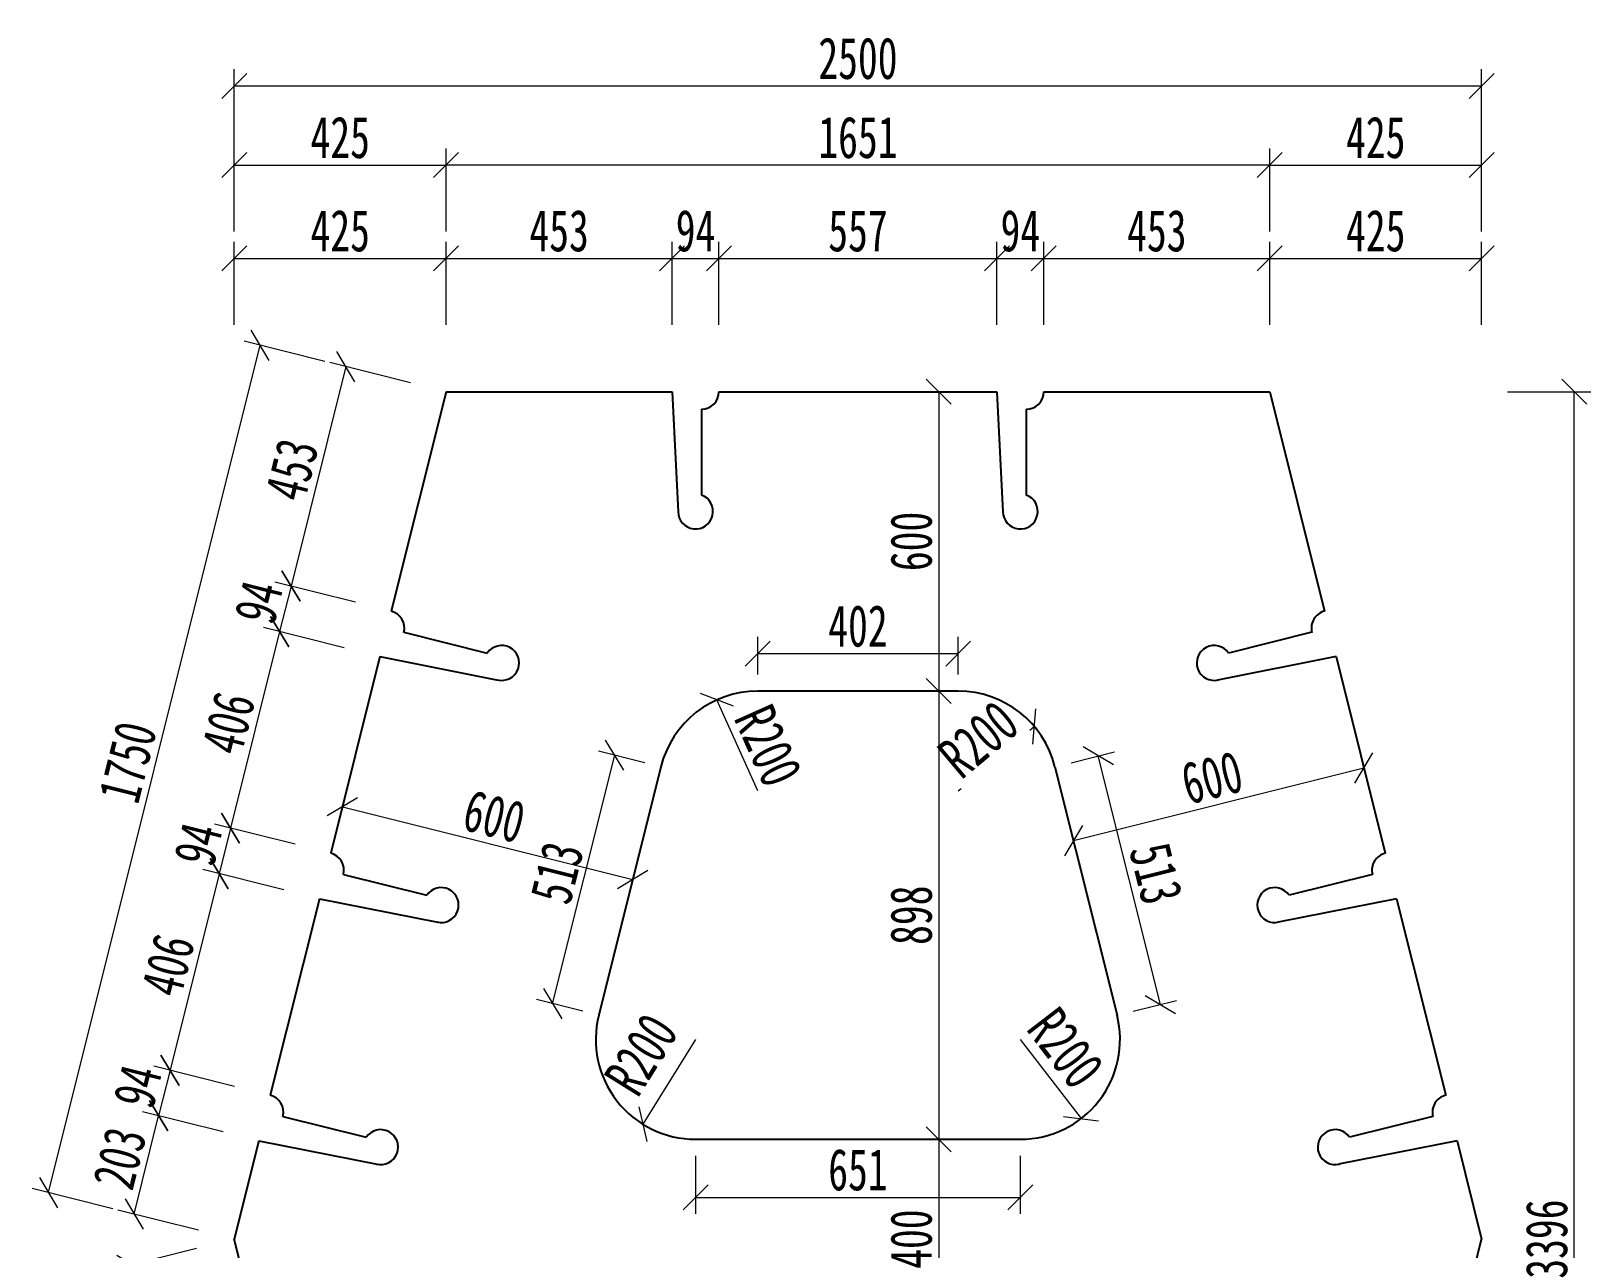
# Model space of a CAD drawing. Header units: millimetres. Extents: x -411717 to -116098, y 0 to 693159.
# Drawn here: x -174258 to -171132, y 356488 to 358928 of the extents above; entities that cross this region are included whole.
import ezdxf

# ---------------------------------------------------------------- set-up
doc = ezdxf.new("R2010")
doc.units = ezdxf.units.MM
doc.header["$LTSCALE"] = 2
doc.header["$PDMODE"] = 3
doc.header["$PDSIZE"] = -10
doc.layers.get('Defpoints').update_dxf_attribs({"color": 8, "lineweight": 9})
doc.layers.add('标注', color=4, linetype='Continuous', lineweight=13)
doc.layers.add('钢板粗线', color=1, linetype='Continuous', lineweight=25)
doc.styles.add('111', font='仿宋_GB2312.ttf', dxfattribs={"width": 0.7})
doc.dimstyles.new('200', dxfattribs={"dimscale": 0, "dimtxt": 2.5, "dimasz": 1.5, "dimexe": 1, "dimexo": 1, "dimgap": 0.4, "dimtad": 1, "dimdec": 0, "dimdsep": 46, "dimtxsty": '111', "dimblk": 'OBLIQUE', "dimcen": 0, "dimclrd": 256, "dimclre": 256, "dimclrt": 256, "dimadec": 1, "dimazin": 2, "dimtfac": 1, "dimtdec": 0, "dimtmove": 2, "dimatfit": 3, "dimfxl": 4, "dimfxlon": 1, "dimtolj": 1, "dimlwd": -1, "dimlwe": -1, "dimarcsym": 0})

# ---------------------------------------------------------------- blocks, each defined once
blk = doc.blocks.new('_Oblique')
at = {"color": 0, "linetype": 'ByBlock', "lineweight": -2}
blk.add_line((-0.5, -0.5), (0.5, 0.5), dxfattribs=at)
blk = doc.blocks.new('*D607')
at = {"layer": 'Defpoints', "color": 0, "transparency": 16777216}
for p in [(-171775.4, 358205.4), (-171165.3, 358205.4), (-171775.4, 354809.4)]:
    blk.add_point(p, dxfattribs=at)
at = {"layer": '标注', "transparency": 16777216}
for p, q in [((-171298.7, 358205.4), (-171132, 358205.4)), ((-171165.3, 354809.4), (-171165.3, 358205.4)), ((-171298.7, 354809.4), (-171132, 354809.4))]:
    blk.add_line(p, q, dxfattribs=at)
at = {"layer": '标注', "transparency": 16777216, "xscale": 50.00000000000006, "yscale": 50.00000000000006, "zscale": 50.00000000000006}
for p, rotation in [((-171165.3, 358205.4), 90), ((-171165.3, 354809.4), 270)]:
    blk.add_blockref('_Oblique', p, dxfattribs=dict(at, rotation=rotation))
at = {"layer": '标注', "transparency": 16777216, "insert": (-171220.3, 356507.4), "char_height": 83.33, "attachment_point": 5, "rotation": 90, "style": '111'}
blk.add_mtext('\\A1;3396', dxfattribs=at)
blk = doc.blocks.new('*D609')
at = {"layer": 'Defpoints', "color": 0, "transparency": 16777216}
for p in [(-173426.4, 358205.4), (-173737.2, 357815.9), (-173536.3, 357765.7)]:
    blk.add_point(p, dxfattribs=at)
at = {"layer": '标注', "transparency": 16777216}
for p, q in [((-173497.9, 358223.3), (-173659.6, 358263.7)), ((-173627.2, 358255.6), (-173737.2, 357815.9)), ((-173607.8, 357783.6), (-173769.5, 357824))]:
    blk.add_line(p, q, dxfattribs=at)
at = {"layer": '标注', "transparency": 16777216, "xscale": 50.00000000000006, "yscale": 50.00000000000006, "zscale": 50.00000000000006}
for p, rotation in [((-173627.2, 358255.6), 75.96375653207527), ((-173737.2, 357815.9), 255.9637565320753)]:
    blk.add_blockref('_Oblique', p, dxfattribs=dict(at, rotation=rotation))
at = {"layer": '标注', "transparency": 16777216, "insert": (-173735.6, 358049.1), "char_height": 83.33, "attachment_point": 5, "rotation": 75.9638, "style": '111'}
blk.add_mtext('\\A1;453', dxfattribs=at)
blk = doc.blocks.new('*D610')
at = {"layer": 'Defpoints', "color": 0, "transparency": 16777216}
for p in [(-173536.3, 357765.7), (-173760, 357724.7), (-173559.1, 357674.5)]:
    blk.add_point(p, dxfattribs=at)
at = {"layer": '标注', "transparency": 16777216}
for p, q in [((-173607.8, 357783.6), (-173769.5, 357824)), ((-173737.2, 357815.9), (-173760, 357724.7)), ((-173630.6, 357692.4), (-173792.3, 357732.8))]:
    blk.add_line(p, q, dxfattribs=at)
at = {"layer": '标注', "transparency": 16777216, "xscale": 50.00000000000006, "yscale": 50.00000000000006, "zscale": 50.00000000000006}
for p, rotation in [((-173737.2, 357815.9), 75.96375653205634), ((-173760, 357724.7), 255.9637565320563)]:
    blk.add_blockref('_Oblique', p, dxfattribs=dict(at, rotation=rotation))
at = {"layer": '标注', "transparency": 16777216, "insert": (-173801.9, 357783.7), "char_height": 83.33, "attachment_point": 5, "rotation": 75.9638, "style": '111'}
blk.add_mtext('\\A1;94', dxfattribs=at)
blk = doc.blocks.new('*D611')
at = {"layer": 'Defpoints', "color": 0, "transparency": 16777216}
for p in [(-173559.1, 357674.5), (-173858.4, 357330.8), (-173657.6, 357280.6)]:
    blk.add_point(p, dxfattribs=at)
at = {"layer": '标注', "transparency": 16777216}
for p, q in [((-173630.6, 357692.4), (-173792.3, 357732.8)), ((-173760, 357724.7), (-173858.4, 357330.8)), ((-173729.1, 357298.5), (-173890.8, 357338.9))]:
    blk.add_line(p, q, dxfattribs=at)
at = {"layer": '标注', "transparency": 16777216, "xscale": 50.00000000000006, "yscale": 50.00000000000006, "zscale": 50.00000000000006}
for p, rotation in [((-173760, 357724.7), 75.96375653206759), ((-173858.4, 357330.8), 255.9637565320676)]:
    blk.add_blockref('_Oblique', p, dxfattribs=dict(at, rotation=rotation))
at = {"layer": '标注', "transparency": 16777216, "insert": (-173862.6, 357541.1), "char_height": 83.33, "attachment_point": 5, "rotation": 75.9638, "style": '111'}
blk.add_mtext('\\A1;406', dxfattribs=at)
blk = doc.blocks.new('*D612')
at = {"layer": 'Defpoints', "color": 0, "transparency": 16777216}
for p in [(-173657.6, 357280.6), (-173881.2, 357239.6), (-173680.4, 357189.4)]:
    blk.add_point(p, dxfattribs=at)
at = {"layer": '标注', "transparency": 16777216}
for p, q in [((-173729.1, 357298.5), (-173890.8, 357338.9)), ((-173858.4, 357330.8), (-173881.2, 357239.6)), ((-173751.9, 357207.3), (-173913.6, 357247.7))]:
    blk.add_line(p, q, dxfattribs=at)
at = {"layer": '标注', "transparency": 16777216, "xscale": 50.00000000000006, "yscale": 50.00000000000006, "zscale": 50.00000000000006}
for p, rotation in [((-173858.4, 357330.8), 75.96375653214234), ((-173881.2, 357239.6), 255.9637565321424)]:
    blk.add_blockref('_Oblique', p, dxfattribs=dict(at, rotation=rotation))
at = {"layer": '标注', "transparency": 16777216, "insert": (-173923.2, 357298.6), "char_height": 83.33, "attachment_point": 5, "rotation": 75.9638, "style": '111'}
blk.add_mtext('\\A1;94', dxfattribs=at)
blk = doc.blocks.new('*D613')
at = {"layer": 'Defpoints', "color": 0, "transparency": 16777216}
for p in [(-173680.4, 357189.4), (-173979.7, 356845.8), (-173778.9, 356795.6)]:
    blk.add_point(p, dxfattribs=at)
at = {"layer": '标注', "transparency": 16777216}
for p, q in [((-173881.2, 357239.6), (-173979.7, 356845.8)), ((-173751.9, 357207.3), (-173913.6, 357247.7)), ((-173850.3, 356813.4), (-174012, 356853.9))]:
    blk.add_line(p, q, dxfattribs=at)
at = {"layer": '标注', "transparency": 16777216, "xscale": 50.00000000000006, "yscale": 50.00000000000006, "zscale": 50.00000000000006}
for p, rotation in [((-173881.2, 357239.6), 75.9637565320656), ((-173979.7, 356845.8), 255.9637565320656)]:
    blk.add_blockref('_Oblique', p, dxfattribs=dict(at, rotation=rotation))
at = {"layer": '标注', "transparency": 16777216, "insert": (-173983.8, 357056), "char_height": 83.33, "attachment_point": 5, "rotation": 75.9638, "style": '111'}
blk.add_mtext('\\A1;406', dxfattribs=at)
blk = doc.blocks.new('*D614')
at = {"layer": 'Defpoints', "color": 0, "transparency": 16777216}
for p in [(-173778.9, 356795.6), (-174002.5, 356754.6), (-173801.7, 356704.4)]:
    blk.add_point(p, dxfattribs=at)
at = {"layer": '标注', "transparency": 16777216}
for p, q in [((-173850.3, 356813.4), (-174012, 356853.9)), ((-173979.7, 356845.8), (-174002.5, 356754.6)), ((-173873.1, 356722.2), (-174034.8, 356762.7))]:
    blk.add_line(p, q, dxfattribs=at)
at = {"layer": '标注', "transparency": 16777216, "xscale": 50.00000000000006, "yscale": 50.00000000000006, "zscale": 50.00000000000006}
for p, rotation in [((-173979.7, 356845.8), 75.9637565320305), ((-174002.5, 356754.6), 255.9637565320305)]:
    blk.add_blockref('_Oblique', p, dxfattribs=dict(at, rotation=rotation))
at = {"layer": '标注', "transparency": 16777216, "insert": (-174044.5, 356813.5), "char_height": 83.33, "attachment_point": 5, "rotation": 75.9638, "style": '111'}
blk.add_mtext('\\A1;94', dxfattribs=at)
blk = doc.blocks.new('*D615')
at = {"layer": 'Defpoints', "color": 0, "transparency": 16777216}
for p in [(-174002.5, 356754.6), (-173801.7, 356704.4), (-173850.9, 356507.4)]:
    blk.add_point(p, dxfattribs=at)
at = {"layer": '标注', "transparency": 16777216}
for p, q in [((-174051.7, 356557.6), (-174002.5, 356754.6)), ((-173873.1, 356722.2), (-174034.8, 356762.7)), ((-173922.4, 356525.3), (-174084.1, 356565.7))]:
    blk.add_line(p, q, dxfattribs=at)
at = {"layer": '标注', "transparency": 16777216, "xscale": 50.00000000000006, "yscale": 50.00000000000006, "zscale": 50.00000000000006}
for p, rotation in [((-174002.5, 356754.6), 75.96375653208945), ((-174051.7, 356557.6), 255.9637565320895)]:
    blk.add_blockref('_Oblique', p, dxfattribs=dict(at, rotation=rotation))
at = {"layer": '标注', "transparency": 16777216, "insert": (-174080.5, 356669.4), "char_height": 83.33, "attachment_point": 5, "rotation": 75.9638, "style": '111'}
blk.add_mtext('\\A1;203', dxfattribs=at)
blk = doc.blocks.new('*D616')
at = {"layer": 'Defpoints', "color": 0, "transparency": 16777216}
for p in [(-173850.9, 356507.4), (-173801.7, 356310.5), (-174006.9, 356259.2)]:
    blk.add_point(p, dxfattribs=at)
at = {"layer": '标注', "transparency": 16777216}
for p, q in [((-173926.8, 356488.4), (-174088.5, 356448)), ((-174056.2, 356456.1), (-174006.9, 356259.2)), ((-173877.6, 356291.5), (-174039.3, 356251.1))]:
    blk.add_line(p, q, dxfattribs=at)
at = {"layer": '标注', "transparency": 16777216, "xscale": 50.00000000000006, "yscale": 50.00000000000006, "zscale": 50.00000000000006}
for p, rotation in [((-174056.2, 356456.1), 104.0362434679304), ((-174006.9, 356259.2), 284.0362434679304)]:
    blk.add_blockref('_Oblique', p, dxfattribs=dict(at, rotation=rotation))
at = {"layer": '标注', "transparency": 16777216, "insert": (-173978.2, 356371), "char_height": 83.33, "attachment_point": 5, "rotation": 284.0362, "style": '111'}
blk.add_mtext('\\A1;203', dxfattribs=at)
blk = doc.blocks.new('*D623')
at = {"layer": 'Defpoints', "color": 0, "transparency": 16777216}
for p in [(-173850.9, 356507.4), (-174225.6, 356413.7), (-173426.4, 354809.4)]:
    blk.add_point(p, dxfattribs=at)
at = {"layer": '标注', "transparency": 16777216}
for p, q in [((-174096.3, 356446.1), (-174257.9, 356405.7)), ((-173801.1, 354715.7), (-174225.6, 356413.7)), ((-173671.8, 354748.1), (-173833.4, 354707.7))]:
    blk.add_line(p, q, dxfattribs=at)
at = {"layer": '标注', "transparency": 16777216, "xscale": 50.00000000000006, "yscale": 50.00000000000006, "zscale": 50.00000000000006}
for p, rotation in [((-174225.6, 356413.7), 104.0362434679269), ((-173801.1, 354715.7), 284.036243467927)]:
    blk.add_blockref('_Oblique', p, dxfattribs=dict(at, rotation=rotation))
at = {"layer": '标注', "transparency": 16777216, "insert": (-173960, 355578.1), "char_height": 83.33, "attachment_point": 5, "rotation": 284.0362, "style": '111'}
blk.add_mtext('\\A1;1750', dxfattribs=at)
blk = doc.blocks.new('*D624')
at = {"layer": 'Defpoints', "color": 0, "transparency": 16777216}
for p in [(-173798.9, 358298.5), (-173426.4, 358205.4), (-173850.9, 356507.4)]:
    blk.add_point(p, dxfattribs=at)
at = {"layer": '标注', "transparency": 16777216}
for p, q in [((-174223.4, 356600.5), (-173798.9, 358298.5)), ((-173669.5, 358266.2), (-173831.2, 358306.6)), ((-174094, 356568.2), (-174255.7, 356608.6))]:
    blk.add_line(p, q, dxfattribs=at)
at = {"layer": '标注', "transparency": 16777216, "xscale": 50.00000000000006, "yscale": 50.00000000000006, "zscale": 50.00000000000006}
for p, rotation in [((-173798.9, 358298.5), 75.96375653207167), ((-174223.4, 356600.5), 255.9637565320717)]:
    blk.add_blockref('_Oblique', p, dxfattribs=dict(at, rotation=rotation))
at = {"layer": '标注', "transparency": 16777216, "insert": (-174064.5, 357462.9), "char_height": 83.33, "attachment_point": 5, "rotation": 75.9638, "style": '111'}
blk.add_mtext('\\A1;1750', dxfattribs=at)
blk = doc.blocks.new('*D631')
at = {"layer": 'Defpoints', "color": 0, "transparency": 16777216}
for p in [(-173426.4, 358472.6), (-173426.4, 358205.4), (-173850.9, 356507.4)]:
    blk.add_point(p, dxfattribs=at)
at = {"layer": '标注', "transparency": 16777216}
for p, q in [((-173850.9, 358339.2), (-173850.9, 358505.9)), ((-173426.4, 358339.2), (-173426.4, 358505.9)), ((-173850.9, 358472.6), (-173426.4, 358472.6))]:
    blk.add_line(p, q, dxfattribs=at)
at = {"layer": '标注', "transparency": 16777216, "xscale": 50.00000000000006, "yscale": 50.00000000000006, "zscale": 50.00000000000006, "rotation": 180}
blk.add_blockref('_Oblique', (-173850.9, 358472.6), dxfattribs=at)
at = {"layer": '标注', "transparency": 16777216, "xscale": 50.00000000000006, "yscale": 50.00000000000006, "zscale": 50.00000000000006}
blk.add_blockref('_Oblique', (-173426.4, 358472.6), dxfattribs=at)
at = {"layer": '标注', "transparency": 16777216, "insert": (-173638.6, 358527.6), "char_height": 83.33, "attachment_point": 5, "style": '111'}
blk.add_mtext('\\A1;425', dxfattribs=at)
blk = doc.blocks.new('*D632')
at = {"layer": 'Defpoints', "color": 0, "transparency": 16777216}
for p in [(-172973.4, 358472.6), (-173426.4, 358205.4), (-172973.4, 358205.4)]:
    blk.add_point(p, dxfattribs=at)
at = {"layer": '标注', "transparency": 16777216}
for p, q in [((-173426.4, 358339.2), (-173426.4, 358505.9)), ((-172973.4, 358339.2), (-172973.4, 358505.9)), ((-173426.4, 358472.6), (-172973.4, 358472.6))]:
    blk.add_line(p, q, dxfattribs=at)
at = {"layer": '标注', "transparency": 16777216, "xscale": 50.00000000000006, "yscale": 50.00000000000006, "zscale": 50.00000000000006, "rotation": 180}
blk.add_blockref('_Oblique', (-173426.4, 358472.6), dxfattribs=at)
at = {"layer": '标注', "transparency": 16777216, "xscale": 50.00000000000006, "yscale": 50.00000000000006, "zscale": 50.00000000000006}
blk.add_blockref('_Oblique', (-172973.4, 358472.6), dxfattribs=at)
at = {"layer": '标注', "transparency": 16777216, "insert": (-173199.9, 358527.6), "char_height": 83.33, "attachment_point": 5, "style": '111'}
blk.add_mtext('\\A1;453', dxfattribs=at)
blk = doc.blocks.new('*D633')
at = {"layer": 'Defpoints', "color": 0, "transparency": 16777216}
for p in [(-172879.4, 358472.6), (-172973.4, 358205.4), (-172879.4, 358205.4)]:
    blk.add_point(p, dxfattribs=at)
at = {"layer": '标注', "transparency": 16777216}
for p, q in [((-172973.4, 358339.2), (-172973.4, 358505.9)), ((-172879.4, 358339.2), (-172879.4, 358505.9)), ((-172973.4, 358472.6), (-172879.4, 358472.6))]:
    blk.add_line(p, q, dxfattribs=at)
at = {"layer": '标注', "transparency": 16777216, "xscale": 50.00000000000006, "yscale": 50.00000000000006, "zscale": 50.00000000000006, "rotation": 180}
blk.add_blockref('_Oblique', (-172973.4, 358472.6), dxfattribs=at)
at = {"layer": '标注', "transparency": 16777216, "xscale": 50.00000000000006, "yscale": 50.00000000000006, "zscale": 50.00000000000006}
blk.add_blockref('_Oblique', (-172879.4, 358472.6), dxfattribs=at)
at = {"layer": '标注', "transparency": 16777216, "insert": (-172926.4, 358527.6), "char_height": 83.33, "attachment_point": 5, "style": '111'}
blk.add_mtext('\\A1;94', dxfattribs=at)
blk = doc.blocks.new('*D634')
at = {"layer": 'Defpoints', "color": 0, "transparency": 16777216}
for p in [(-172322.4, 358472.6), (-172879.4, 358205.4), (-172322.4, 358205.4)]:
    blk.add_point(p, dxfattribs=at)
at = {"layer": '标注', "transparency": 16777216}
for p, q in [((-172879.4, 358339.2), (-172879.4, 358505.9)), ((-172322.4, 358339.2), (-172322.4, 358505.9)), ((-172879.4, 358472.6), (-172322.4, 358472.6))]:
    blk.add_line(p, q, dxfattribs=at)
at = {"layer": '标注', "transparency": 16777216, "xscale": 50.00000000000006, "yscale": 50.00000000000006, "zscale": 50.00000000000006, "rotation": 180}
blk.add_blockref('_Oblique', (-172879.4, 358472.6), dxfattribs=at)
at = {"layer": '标注', "transparency": 16777216, "xscale": 50.00000000000006, "yscale": 50.00000000000006, "zscale": 50.00000000000006}
blk.add_blockref('_Oblique', (-172322.4, 358472.6), dxfattribs=at)
at = {"layer": '标注', "transparency": 16777216, "insert": (-172600.9, 358527.6), "char_height": 83.33, "attachment_point": 5, "style": '111'}
blk.add_mtext('\\A1;557', dxfattribs=at)
blk = doc.blocks.new('*D635')
at = {"layer": 'Defpoints', "color": 0, "transparency": 16777216}
for p in [(-172228.4, 358472.6), (-172322.4, 358205.4), (-172228.4, 358205.4)]:
    blk.add_point(p, dxfattribs=at)
at = {"layer": '标注', "transparency": 16777216}
for p, q in [((-172322.4, 358339.2), (-172322.4, 358505.9)), ((-172228.4, 358339.2), (-172228.4, 358505.9)), ((-172322.4, 358472.6), (-172228.4, 358472.6))]:
    blk.add_line(p, q, dxfattribs=at)
at = {"layer": '标注', "transparency": 16777216, "xscale": 50.00000000000006, "yscale": 50.00000000000006, "zscale": 50.00000000000006, "rotation": 180}
blk.add_blockref('_Oblique', (-172322.4, 358472.6), dxfattribs=at)
at = {"layer": '标注', "transparency": 16777216, "xscale": 50.00000000000006, "yscale": 50.00000000000006, "zscale": 50.00000000000006}
blk.add_blockref('_Oblique', (-172228.4, 358472.6), dxfattribs=at)
at = {"layer": '标注', "transparency": 16777216, "insert": (-172275.4, 358527.6), "char_height": 83.33, "attachment_point": 5, "style": '111'}
blk.add_mtext('\\A1;94', dxfattribs=at)
blk = doc.blocks.new('*D636')
at = {"layer": 'Defpoints', "color": 0, "transparency": 16777216}
for p in [(-171775.4, 358472.6), (-172228.4, 358205.4), (-171775.4, 358205.4)]:
    blk.add_point(p, dxfattribs=at)
at = {"layer": '标注', "transparency": 16777216}
for p, q in [((-172228.4, 358339.2), (-172228.4, 358505.9)), ((-171775.4, 358339.2), (-171775.4, 358505.9)), ((-172228.4, 358472.6), (-171775.4, 358472.6))]:
    blk.add_line(p, q, dxfattribs=at)
at = {"layer": '标注', "transparency": 16777216, "xscale": 50.00000000000006, "yscale": 50.00000000000006, "zscale": 50.00000000000006, "rotation": 180}
blk.add_blockref('_Oblique', (-172228.4, 358472.6), dxfattribs=at)
at = {"layer": '标注', "transparency": 16777216, "xscale": 50.00000000000006, "yscale": 50.00000000000006, "zscale": 50.00000000000006}
blk.add_blockref('_Oblique', (-171775.4, 358472.6), dxfattribs=at)
at = {"layer": '标注', "transparency": 16777216, "insert": (-172001.9, 358527.6), "char_height": 83.33, "attachment_point": 5, "style": '111'}
blk.add_mtext('\\A1;453', dxfattribs=at)
blk = doc.blocks.new('*D637')
at = {"layer": 'Defpoints', "color": 0, "transparency": 16777216}
for p in [(-173426.4, 358659.5), (-173426.4, 358205.4), (-171775.4, 358205.4)]:
    blk.add_point(p, dxfattribs=at)
at = {"layer": '标注', "transparency": 16777216}
for p, q in [((-173426.4, 358526.1), (-173426.4, 358692.8)), ((-171775.4, 358526.1), (-171775.4, 358692.8)), ((-171775.4, 358659.5), (-173426.4, 358659.5))]:
    blk.add_line(p, q, dxfattribs=at)
at = {"layer": '标注', "transparency": 16777216, "xscale": 50.00000000000006, "yscale": 50.00000000000006, "zscale": 50.00000000000006, "rotation": 180}
blk.add_blockref('_Oblique', (-173426.4, 358659.5), dxfattribs=at)
at = {"layer": '标注', "transparency": 16777216, "xscale": 50.00000000000006, "yscale": 50.00000000000006, "zscale": 50.00000000000006}
blk.add_blockref('_Oblique', (-171775.4, 358659.5), dxfattribs=at)
at = {"layer": '标注', "transparency": 16777216, "insert": (-172600.9, 358714.5), "char_height": 83.33, "attachment_point": 5, "style": '111'}
blk.add_mtext('\\A1;1651', dxfattribs=at)
blk = doc.blocks.new('*D638')
at = {"layer": 'Defpoints', "color": 0, "transparency": 16777216}
for p in [(-171350.9, 358818), (-173850.9, 356507.4), (-171350.9, 356507.4)]:
    blk.add_point(p, dxfattribs=at)
at = {"layer": '标注', "transparency": 16777216}
for p, q in [((-173850.9, 358684.7), (-173850.9, 358851.4)), ((-171350.9, 358684.7), (-171350.9, 358851.4)), ((-173850.9, 358818), (-171350.9, 358818))]:
    blk.add_line(p, q, dxfattribs=at)
at = {"layer": '标注', "transparency": 16777216, "xscale": 50.00000000000006, "yscale": 50.00000000000006, "zscale": 50.00000000000006, "rotation": 180}
blk.add_blockref('_Oblique', (-173850.9, 358818), dxfattribs=at)
at = {"layer": '标注', "transparency": 16777216, "xscale": 50.00000000000006, "yscale": 50.00000000000006, "zscale": 50.00000000000006}
blk.add_blockref('_Oblique', (-171350.9, 358818), dxfattribs=at)
at = {"layer": '标注', "transparency": 16777216, "insert": (-172600.9, 358873), "char_height": 83.33, "attachment_point": 5, "style": '111'}
blk.add_mtext('\\A1;2500', dxfattribs=at)
blk = doc.blocks.new('*D639')
at = {"layer": 'Defpoints', "color": 0, "transparency": 16777216}
for p in [(-172600.9, 358205.4), (-172600.9, 357605.4), (-172438.9, 357605.4)]:
    blk.add_point(p, dxfattribs=at)
at = {"layer": '标注', "transparency": 16777216}
for p, q in [((-172567.6, 358205.4), (-172405.5, 358205.4)), ((-172438.9, 358205.4), (-172438.9, 357605.4)), ((-172567.6, 357605.4), (-172405.5, 357605.4))]:
    blk.add_line(p, q, dxfattribs=at)
at = {"layer": '标注', "transparency": 16777216, "xscale": 50.00000000000006, "yscale": 50.00000000000006, "zscale": 50.00000000000006}
for p, rotation in [((-172438.9, 358205.4), 90), ((-172438.9, 357605.4), 270)]:
    blk.add_blockref('_Oblique', p, dxfattribs=dict(at, rotation=rotation))
at = {"layer": '标注', "transparency": 16777216, "insert": (-172493.9, 357905.4), "char_height": 83.33, "attachment_point": 5, "rotation": 90, "style": '111'}
blk.add_mtext('\\A1;600', dxfattribs=at)
blk = doc.blocks.new('*D640')
at = {"layer": 'Defpoints', "color": 0, "transparency": 16777216}
for p in [(-172701.6, 357605.4), (-172701.6, 356707.4), (-172438.9, 356707.4)]:
    blk.add_point(p, dxfattribs=at)
at = {"layer": '标注', "transparency": 16777216}
for p, q in [((-172572.2, 357605.4), (-172405.5, 357605.4)), ((-172438.9, 357605.4), (-172438.9, 356707.4)), ((-172572.2, 356707.4), (-172405.5, 356707.4))]:
    blk.add_line(p, q, dxfattribs=at)
at = {"layer": '标注', "transparency": 16777216, "xscale": 50.00000000000006, "yscale": 50.00000000000006, "zscale": 50.00000000000006}
for p, rotation in [((-172438.9, 357605.4), 90), ((-172438.9, 356707.4), 270)]:
    blk.add_blockref('_Oblique', p, dxfattribs=dict(at, rotation=rotation))
at = {"layer": '标注', "transparency": 16777216, "insert": (-172493.9, 357156.4), "char_height": 83.33, "attachment_point": 5, "rotation": 90, "style": '111'}
blk.add_mtext('\\A1;898', dxfattribs=at)
blk = doc.blocks.new('*D641')
at = {"layer": 'Defpoints', "color": 0, "transparency": 16777216}
for p in [(-172701.6, 356707.4), (-172701.6, 356307.4), (-172438.9, 356307.4)]:
    blk.add_point(p, dxfattribs=at)
at = {"layer": '标注', "transparency": 16777216}
for p, q in [((-172572.2, 356707.4), (-172405.5, 356707.4)), ((-172438.9, 356707.4), (-172438.9, 356307.4)), ((-172572.2, 356307.4), (-172405.5, 356307.4))]:
    blk.add_line(p, q, dxfattribs=at)
at = {"layer": '标注', "transparency": 16777216, "xscale": 50.00000000000006, "yscale": 50.00000000000006, "zscale": 50.00000000000006}
for p, rotation in [((-172438.9, 356707.4), 90), ((-172438.9, 356307.4), 270)]:
    blk.add_blockref('_Oblique', p, dxfattribs=dict(at, rotation=rotation))
at = {"layer": '标注', "transparency": 16777216, "insert": (-172493.9, 356507.4), "char_height": 83.33, "attachment_point": 5, "rotation": 90, "style": '111'}
blk.add_mtext('\\A1;400', dxfattribs=at)
blk = doc.blocks.new('*D658')
at = {"layer": 'Defpoints', "color": 0, "transparency": 16777216}
for p in [(-173638.4, 357357.4), (-173056.3, 357211.9), (-173052.2, 357228.2)]:
    blk.add_point(p, dxfattribs=at)
at = {"layer": '标注', "transparency": 16777216}
for p, q in [((-173634.3, 357373.7), (-173626.2, 357406)), ((-173634.3, 357373.7), (-173052.2, 357228.2)), ((-173052.2, 357228.2), (-173044.2, 357260.5))]:
    blk.add_line(p, q, dxfattribs=at)
at = {"layer": '标注', "transparency": 16777216, "xscale": 50.00000000000006, "yscale": 50.00000000000006, "zscale": 50.00000000000006}
for p, rotation in [((-173634.3, 357373.7), 165.9637565320641), ((-173052.2, 357228.2), 345.9637565320641)]:
    blk.add_blockref('_Oblique', p, dxfattribs=dict(at, rotation=rotation))
at = {"layer": '标注', "transparency": 16777216, "insert": (-173329.9, 357354.3), "char_height": 83.33, "attachment_point": 5, "rotation": 345.9638, "style": '111'}
blk.add_mtext('\\A1;600', dxfattribs=at)
blk = doc.blocks.new('*D659')
at = {"layer": 'Defpoints', "color": 0, "transparency": 16777216}
for p in [(-171588.1, 357456.4), (-172170.2, 357310.9), (-172168.9, 357305.7)]:
    blk.add_point(p, dxfattribs=at)
at = {"layer": '标注', "transparency": 16777216}
for p, q in [((-171586.9, 357451.3), (-172168.9, 357305.7)), ((-171586.9, 357451.3), (-171578.8, 357418.9)), ((-172168.9, 357305.7), (-172160.9, 357273.4))]:
    blk.add_line(p, q, dxfattribs=at)
at = {"layer": '标注', "transparency": 16777216, "xscale": 50.00000000000006, "yscale": 50.00000000000006, "zscale": 50.00000000000006}
for p, rotation in [((-171586.9, 357451.3), 14.03624346792921), ((-172168.9, 357305.7), 194.0362434679292)]:
    blk.add_blockref('_Oblique', p, dxfattribs=dict(at, rotation=rotation))
at = {"layer": '标注', "transparency": 16777216, "insert": (-171891.2, 357431.9), "char_height": 83.33, "attachment_point": 5, "rotation": 14.0362, "style": '111'}
blk.add_mtext('\\A1;600', dxfattribs=at)
blk = doc.blocks.new('*D712')
at = {"layer": 'Defpoints', "color": 0, "transparency": 16777216}
for p in [(-173426.4, 358659.5), (-173426.4, 358392.3), (-173850.9, 356694.3)]:
    blk.add_point(p, dxfattribs=at)
at = {"layer": '标注', "transparency": 16777216}
for p, q in [((-173850.9, 358526.1), (-173850.9, 358692.8)), ((-173426.4, 358526.1), (-173426.4, 358692.8)), ((-173850.9, 358659.5), (-173426.4, 358659.5))]:
    blk.add_line(p, q, dxfattribs=at)
at = {"layer": '标注', "transparency": 16777216, "xscale": 50.00000000000006, "yscale": 50.00000000000006, "zscale": 50.00000000000006, "rotation": 180}
blk.add_blockref('_Oblique', (-173850.9, 358659.5), dxfattribs=at)
at = {"layer": '标注', "transparency": 16777216, "xscale": 50.00000000000006, "yscale": 50.00000000000006, "zscale": 50.00000000000006}
blk.add_blockref('_Oblique', (-173426.4, 358659.5), dxfattribs=at)
at = {"layer": '标注', "transparency": 16777216, "insert": (-173638.6, 358714.5), "char_height": 83.33, "attachment_point": 5, "style": '111'}
blk.add_mtext('\\A1;425', dxfattribs=at)
blk = doc.blocks.new('*D713')
at = {"layer": 'Defpoints', "color": 0, "transparency": 16777216}
for p in [(-171350.9, 358472.6), (-171350.9, 358205.4), (-171775.4, 356507.4)]:
    blk.add_point(p, dxfattribs=at)
at = {"layer": '标注', "transparency": 16777216}
for p, q in [((-171775.4, 358339.2), (-171775.4, 358505.9)), ((-171350.9, 358339.2), (-171350.9, 358505.9)), ((-171775.4, 358472.6), (-171350.9, 358472.6))]:
    blk.add_line(p, q, dxfattribs=at)
at = {"layer": '标注', "transparency": 16777216, "xscale": 50.00000000000006, "yscale": 50.00000000000006, "zscale": 50.00000000000006, "rotation": 180}
blk.add_blockref('_Oblique', (-171775.4, 358472.6), dxfattribs=at)
at = {"layer": '标注', "transparency": 16777216, "xscale": 50.00000000000006, "yscale": 50.00000000000006, "zscale": 50.00000000000006}
blk.add_blockref('_Oblique', (-171350.9, 358472.6), dxfattribs=at)
at = {"layer": '标注', "transparency": 16777216, "insert": (-171563.1, 358527.6), "char_height": 83.33, "attachment_point": 5, "style": '111'}
blk.add_mtext('\\A1;425', dxfattribs=at)
blk = doc.blocks.new('*D714')
at = {"layer": 'Defpoints', "color": 0, "transparency": 16777216}
for p in [(-171350.9, 358659.5), (-171350.9, 358392.3), (-171775.4, 356694.3)]:
    blk.add_point(p, dxfattribs=at)
at = {"layer": '标注', "transparency": 16777216}
for p, q in [((-171775.4, 358526.1), (-171775.4, 358692.8)), ((-171350.9, 358526.1), (-171350.9, 358692.8)), ((-171775.4, 358659.5), (-171350.9, 358659.5))]:
    blk.add_line(p, q, dxfattribs=at)
at = {"layer": '标注', "transparency": 16777216, "xscale": 50.00000000000006, "yscale": 50.00000000000006, "zscale": 50.00000000000006, "rotation": 180}
blk.add_blockref('_Oblique', (-171775.4, 358659.5), dxfattribs=at)
at = {"layer": '标注', "transparency": 16777216, "xscale": 50.00000000000006, "yscale": 50.00000000000006, "zscale": 50.00000000000006}
blk.add_blockref('_Oblique', (-171350.9, 358659.5), dxfattribs=at)
at = {"layer": '标注', "transparency": 16777216, "insert": (-171563.1, 358714.5), "char_height": 83.33, "attachment_point": 5, "style": '111'}
blk.add_mtext('\\A1;425', dxfattribs=at)
blk = doc.blocks.new('*D797')
at = {"layer": 'Defpoints', "color": 0, "transparency": 16777216}
for p in [(-173088.4, 357477.1), (-172995.8, 357453.9), (-173120.3, 356955.9)]:
    blk.add_point(p, dxfattribs=at)
at = {"layer": '标注', "transparency": 16777216}
for p, q in [((-173028.1, 357462), (-173120.7, 357485.2)), ((-173212.9, 356979.1), (-173088.4, 357477.1)), ((-173152.6, 356964), (-173245.2, 356987.2))]:
    blk.add_line(p, q, dxfattribs=at)
at = {"layer": '标注', "transparency": 16777216, "xscale": 50.00000000000008, "yscale": 50.00000000000008, "zscale": 50.00000000000008}
for p, rotation in [((-173088.4, 357477.1), 75.9637565320625), ((-173212.9, 356979.1), 255.9637565320625)]:
    blk.add_blockref('_Oblique', p, dxfattribs=dict(at, rotation=rotation))
at = {"layer": '标注', "transparency": 16777216, "insert": (-173204, 357241.4), "char_height": 83.33, "attachment_point": 5, "rotation": 75.9638, "style": '111'}
blk.add_mtext('\\A1;513', dxfattribs=at)
blk = doc.blocks.new('*D798')
at = {"layer": 'Defpoints', "color": 0, "transparency": 16777216}
for p in [(-172883.5, 357588), (-172801.8, 357405.4)]:
    blk.add_point(p, dxfattribs=at)
at = {"layer": '标注', "transparency": 16777216}
blk.add_line((-172801.8, 357405.4), (-172883.5, 357588), dxfattribs=at)
at = {"layer": '标注', "transparency": 16777216, "xscale": 50.00000000000008, "yscale": 50.00000000000008, "zscale": 50.00000000000008, "rotation": 114.1160631175847}
blk.add_blockref('_Oblique', (-172883.5, 357588), dxfattribs=at)
at = {"layer": '标注', "transparency": 16777216, "insert": (-172780.9, 357495.9), "char_height": 83.33, "attachment_point": 5, "rotation": 294.1161, "style": '111'}
blk.add_mtext('\\A1;R200', dxfattribs=at)
blk = doc.blocks.new('*D799')
at = {"layer": 'Defpoints', "color": 0, "transparency": 16777216}
for p in [(-172247.1, 357534.4), (-172400, 357405.4)]:
    blk.add_point(p, dxfattribs=at)
at = {"layer": '标注', "transparency": 16777216}
for p, q in [((-172247.1, 357534.4), (-172256.7, 357526.4)), ((-172400, 357405.4), (-172394.2, 357410.4))]:
    blk.add_line(p, q, dxfattribs=at)
at = {"layer": '标注', "transparency": 16777216, "xscale": 50.00000000000008, "yscale": 50.00000000000008, "zscale": 50.00000000000008, "rotation": 40.15247628045817}
blk.add_blockref('_Oblique', (-172247.1, 357534.4), dxfattribs=at)
at = {"layer": '标注', "transparency": 16777216, "insert": (-172359.5, 357508.7), "char_height": 83.33, "attachment_point": 5, "rotation": 40.1525, "style": '111'}
blk.add_mtext('\\A1;R200', dxfattribs=at)
blk = doc.blocks.new('*D800')
at = {"layer": 'Defpoints', "color": 0, "transparency": 16777216}
for p in [(-172275.5, 356907.4), (-172153.7, 356748.8)]:
    blk.add_point(p, dxfattribs=at)
at = {"layer": '标注', "transparency": 16777216}
blk.add_line((-172275.5, 356907.4), (-172153.7, 356748.8), dxfattribs=at)
at = {"layer": '标注', "transparency": 16777216, "xscale": 50.00000000000008, "yscale": 50.00000000000008, "zscale": 50.00000000000008, "rotation": 307.5264763417118}
blk.add_blockref('_Oblique', (-172153.7, 356748.8), dxfattribs=at)
at = {"layer": '标注', "transparency": 16777216, "insert": (-172184.8, 356890.1), "char_height": 83.33, "attachment_point": 5, "rotation": 307.5265, "style": '111'}
blk.add_mtext('\\A1;R200', dxfattribs=at)
blk = doc.blocks.new('*D801')
at = {"layer": 'Defpoints', "color": 0, "transparency": 16777216}
for p in [(-172926.3, 356907.4), (-173032, 356737.7)]:
    blk.add_point(p, dxfattribs=at)
at = {"layer": '标注', "transparency": 16777216}
blk.add_line((-172926.3, 356907.4), (-173032, 356737.7), dxfattribs=at)
at = {"layer": '标注', "transparency": 16777216, "xscale": 50.00000000000008, "yscale": 50.00000000000008, "zscale": 50.00000000000008, "rotation": 238.0795582962486}
blk.add_blockref('_Oblique', (-173032, 356737.7), dxfattribs=at)
at = {"layer": '标注', "transparency": 16777216, "insert": (-173035.2, 356877.3), "char_height": 83.33, "attachment_point": 5, "rotation": 58.0796, "style": '111'}
blk.add_mtext('\\A1;R200', dxfattribs=at)
blk = doc.blocks.new('*D802')
at = {"layer": 'Defpoints', "color": 0, "transparency": 16777216}
for p in [(-172400, 357680.6), (-172801.8, 357605.4), (-172400, 357605.4)]:
    blk.add_point(p, dxfattribs=at)
at = {"layer": '标注', "transparency": 16777216}
for p, q in [((-172801.8, 357638.8), (-172801.8, 357714)), ((-172400, 357638.8), (-172400, 357714)), ((-172801.8, 357680.6), (-172400, 357680.6))]:
    blk.add_line(p, q, dxfattribs=at)
at = {"layer": '标注', "transparency": 16777216, "xscale": 50.00000000000008, "yscale": 50.00000000000008, "zscale": 50.00000000000008, "rotation": 180}
blk.add_blockref('_Oblique', (-172801.8, 357680.6), dxfattribs=at)
at = {"layer": '标注', "transparency": 16777216, "xscale": 50.00000000000008, "yscale": 50.00000000000008, "zscale": 50.00000000000008}
blk.add_blockref('_Oblique', (-172400, 357680.6), dxfattribs=at)
at = {"layer": '标注', "transparency": 16777216, "insert": (-172600.9, 357735.6), "char_height": 83.33, "attachment_point": 5, "style": '111'}
blk.add_mtext('\\A1;402', dxfattribs=at)
blk = doc.blocks.new('*D803')
at = {"layer": 'Defpoints', "color": 0, "transparency": 16777216}
for p in [(-172926.3, 356707.4), (-172275.5, 356707.4), (-172275.5, 356591.1)]:
    blk.add_point(p, dxfattribs=at)
at = {"layer": '标注', "transparency": 16777216}
for p, q in [((-172926.3, 356674.1), (-172926.3, 356557.8)), ((-172275.5, 356674.1), (-172275.5, 356557.8)), ((-172926.3, 356591.1), (-172275.5, 356591.1))]:
    blk.add_line(p, q, dxfattribs=at)
at = {"layer": '标注', "transparency": 16777216, "xscale": 50.00000000000008, "yscale": 50.00000000000008, "zscale": 50.00000000000008, "rotation": 180}
blk.add_blockref('_Oblique', (-172926.3, 356591.1), dxfattribs=at)
at = {"layer": '标注', "transparency": 16777216, "xscale": 50.00000000000008, "yscale": 50.00000000000008, "zscale": 50.00000000000008}
blk.add_blockref('_Oblique', (-172275.5, 356591.1), dxfattribs=at)
at = {"layer": '标注', "transparency": 16777216, "insert": (-172600.9, 356646.1), "char_height": 83.33, "attachment_point": 5, "style": '111'}
blk.add_mtext('\\A1;651', dxfattribs=at)
blk = doc.blocks.new('*D808')
at = {"layer": 'Defpoints', "color": 0, "transparency": 16777216}
for p in [(-172206, 357453.9), (-172119.1, 357475.6), (-172081.5, 356955.9)]:
    blk.add_point(p, dxfattribs=at)
at = {"layer": '标注', "transparency": 16777216}
for p, q in [((-172173.6, 357462), (-172086.8, 357483.7)), ((-171994.6, 356977.6), (-172119.1, 357475.6)), ((-172049.1, 356964), (-171962.3, 356985.7))]:
    blk.add_line(p, q, dxfattribs=at)
at = {"layer": '标注', "transparency": 16777216, "xscale": 50.00000000000008, "yscale": 50.00000000000008, "zscale": 50.00000000000008}
for p, rotation in [((-172119.1, 357475.6), 104.0362434679312), ((-171994.6, 356977.6), 284.0362434679312)]:
    blk.add_blockref('_Oblique', p, dxfattribs=dict(at, rotation=rotation))
at = {"layer": '标注', "transparency": 16777216, "insert": (-172003.5, 357240), "char_height": 83.33, "attachment_point": 5, "rotation": 284.0362, "style": '111'}
blk.add_mtext('\\A1;513', dxfattribs=at)

msp = doc.modelspace()

# ---------------------------------------------------------------- linework, layer by layer
at = {"layer": '钢板粗线'}
for p, q in [((-173426.4, 358205.4), (-173536.3, 357765.7)), ((-173426.4, 358205.4), (-172973.4, 358205.4)), ((-172973.4, 358205.4), (-172961.3, 357963.7)), ((-172879.4, 358205.4), (-172322.4, 358205.4)), ((-172322.4, 358205.4), (-172310.3, 357963.7)), ((-172228.4, 358205.4), (-171775.4, 358205.4)), ((-171775.4, 358205.4), (-171665.5, 357765.7)), ((-172914.4, 358170.4), (-172914.4, 357998.3)), ((-172263.4, 358170.4), (-172263.4, 357998.3)), ((-173510.9, 357723.3), (-173343.9, 357681.5)), ((-171690.9, 357723.3), (-171857.9, 357681.5)), ((-173559.1, 357674.5), (-173657.6, 357280.6)), ((-173559.1, 357674.5), (-173321.7, 357627.6)), ((-171642.7, 357674.5), (-171880.1, 357627.6)), ((-171642.7, 357674.5), (-171544.2, 357280.6)), ((-172400, 357605.4), (-172801.8, 357605.4)), ((-172995.8, 357453.9), (-173120.3, 356955.9)), ((-172206, 357453.9), (-172081.5, 356955.9)), ((-173632.1, 357238.2), (-173465.1, 357196.4)), ((-171569.7, 357238.2), (-171736.6, 357196.4)), ((-173680.4, 357189.4), (-173778.9, 356795.6)), ((-173680.4, 357189.4), (-173442.9, 357142.5)), ((-171521.4, 357189.4), (-171758.8, 357142.5)), ((-171521.4, 357189.4), (-171422.9, 356795.6)), ((-173753.4, 356753.1), (-173586.4, 356711.4)), ((-171448.4, 356753.1), (-171615.4, 356711.4)), ((-173801.7, 356704.4), (-173850.9, 356507.4)), ((-173801.7, 356704.4), (-173564.2, 356657.4)), ((-172926.3, 356707.4), (-172275.5, 356707.4)), ((-171400.1, 356704.4), (-171637.6, 356657.4)), ((-171400.1, 356704.4), (-171350.9, 356507.4)), ((-173801.7, 356310.5), (-173850.9, 356507.4)), ((-171400.1, 356310.5), (-171350.9, 356507.4))]:
    msp.add_line(p, q, dxfattribs=at)
for centre, radius, start, end in [((-172914.4, 358205.4), 35, 270, 0), ((-172263.4, 358205.4), 35, 270, 0), ((-172926.4, 357965.4), 35, 180, 69.949), ((-172275.4, 357965.4), 35, 180, 69.949), ((-173544.8, 357731.7), 35, 345.9638, 75.9638), ((-171657, 357731.7), 35, 104.0362, 194.0362), ((-173314.9, 357661.9), 35, 255.9638, 145.9127), ((-171886.9, 357661.9), 35, 34.0873, 284.0362), ((-172801.8, 357405.4), 200, 90, 165.9638), ((-172400, 357405.4), 200, 14.0362, 90), ((-173666.1, 357246.7), 35, 345.9638, 75.9638), ((-171535.7, 357246.7), 35, 104.0362, 194.0362), ((-173436.2, 357176.8), 35, 255.9638, 145.9127), ((-171765.6, 357176.8), 35, 34.0873, 284.0362), ((-172926.3, 356907.4), 200, 165.9638, 270), ((-172275.5, 356907.4), 200, 270, 14.0362), ((-173787.3, 356761.6), 35, 345.9638, 75.9638), ((-171414.4, 356761.6), 35, 104.0362, 194.0362), ((-173557.4, 356691.8), 35, 255.9638, 145.9127), ((-171644.4, 356691.8), 35, 34.0873, 284.0362)]:
    msp.add_arc(centre, radius, start, end, dxfattribs=at)

# ---------------------------------------------------------------- dimensions: what is measured, and where the dimension line sits
at = {"layer": '标注'}
for base, p1, p2, picture, middle in [((-171350.9, 358818), (-173850.9, 356507.4), (-171350.9, 356507.4), '*D638', (-172600.9, 358873)), ((-173426.3923487, 358659.4543551), (-173850.8923487, 356694.3055783), (-173426.3923487, 358392.3055783), '*D712', (-173638.6423487, 358714.4543551)), ((-173426.4, 358659.5), (-171775.4, 358205.4), (-173426.4, 358205.4), '*D637', (-172600.9, 358714.5)), ((-171350.8923487, 358659.4543551), (-171775.3923487, 356694.3055783), (-171350.8923487, 358392.3055783), '*D714', (-171563.1423487, 358714.4543551)), ((-173426.3923487, 358472.5729738), (-173850.8923487, 356507.424197), (-173426.3923487, 358205.424197), '*D631', (-173638.6423487, 358527.5729738)), ((-172973.4, 358472.6), (-173426.4, 358205.4), (-172973.4, 358205.4), '*D632', (-173199.9, 358527.6)), ((-172879.4, 358472.6), (-172973.4, 358205.4), (-172879.4, 358205.4), '*D633', (-172926.4, 358527.6)), ((-172322.4, 358472.6), (-172879.4, 358205.4), (-172322.4, 358205.4), '*D634', (-172600.9, 358527.6)), ((-172228.4, 358472.6), (-172322.4, 358205.4), (-172228.4, 358205.4), '*D635', (-172275.4, 358527.6)), ((-171775.4, 358472.6), (-172228.4, 358205.4), (-171775.4, 358205.4), '*D636', (-172001.9, 358527.6)), ((-171350.8923487, 358472.5729738), (-171775.3923487, 356507.424197), (-171350.8923487, 358205.424197), '*D713', (-171563.1423487, 358527.5729738)), ((-172400, 357680.6), (-172801.8, 357605.4), (-172400, 357605.4), '*D802', (-172600.9, 357735.6)), ((-172275.5, 356591.1), (-172926.3, 356707.4), (-172275.5, 356707.4), '*D803', (-172600.9, 356646.1))]:
    dim = msp.add_linear_dim(base=base, p1=p1, p2=p2, dimstyle='200', override={"dimscale": 33.333333, "dimadec": 3, "dimarcsym": 1}, dxfattribs=at)
    dim.commit()
    dim.dimension.update_dxf_attribs({"geometry": picture, "text_midpoint": middle})
for p1, p2, distance, picture, middle in [((-173850.9, 356507.4), (-173426.4, 358205.4), 384, '*D624', (-174064.5, 357462.9)), ((-173426.4, 358205.4), (-173536.3, 357765.7), -207, '*D609', (-173735.6, 358049.1)), ((-173536.3, 357765.7), (-173559.1, 357674.5), -207, '*D610', (-173801.9, 357783.7)), ((-173559.1, 357674.5), (-173657.6, 357280.6), -207, '*D611', (-173862.6, 357541.1)), ((-173120.3, 356955.9), (-172995.8, 357453.9), 95.5, '*D797', (-173204, 357241.4)), ((-172081.5, 356955.9), (-172206, 357453.9), -89.5, '*D808', (-172003.5, 357240)), ((-171588.1, 357456.4), (-172170.2, 357310.9), 5.3, '*D659', (-171891.2, 357431.9)), ((-173638.4, 357357.4), (-173056.3, 357211.9), 16.8, '*D658', (-173329.9, 357354.3)), ((-173657.6, 357280.6), (-173680.4, 357189.4), -207, '*D612', (-173923.2, 357298.6)), ((-173680.4, 357189.4), (-173778.9, 356795.6), -207, '*D613', (-173983.8, 357056)), ((-173778.9, 356795.6), (-173801.7, 356704.4), -207, '*D614', (-174044.5, 356813.5)), ((-173850.9, 356507.4), (-173801.7, 356704.4), 207, '*D615', (-174080.5, 356669.4)), ((-173426.4, 354809.4), (-173850.9, 356507.4), 386.2, '*D623', (-173960, 355578.1)), ((-173850.9, 356507.4), (-173801.7, 356310.5), -211.6, '*D616', (-173978.2, 356371))]:
    dim = msp.add_aligned_dim(p1=p1, p2=p2, distance=distance, dimstyle='200', override={"dimscale": 33.333333, "dimadec": 3, "dimarcsym": 1}, dxfattribs=at)
    dim.commit()
    dim.dimension.update_dxf_attribs({"geometry": picture, "text_midpoint": middle})
for base, p1, p2, picture, middle in [((-172438.9, 357605.4), (-172600.9, 358205.4), (-172600.9, 357605.4), '*D639', (-172493.9, 357905.4)), ((-171165.3, 358205.4), (-171775.4, 354809.4), (-171775.4, 358205.4), '*D607', (-171220.3, 356507.4)), ((-172438.9, 356707.4), (-172701.6, 357605.4), (-172701.6, 356707.4), '*D640', (-172493.9, 357156.4)), ((-172438.9, 356307.4), (-172701.6, 356707.4), (-172701.6, 356307.4), '*D641', (-172493.9, 356507.4))]:
    dim = msp.add_linear_dim(base=base, p1=p1, p2=p2, angle=90, dimstyle='200', override={"dimscale": 33.333333, "dimadec": 3, "dimarcsym": 1}, dxfattribs=at)
    dim.commit()
    dim.dimension.update_dxf_attribs({"geometry": picture, "text_midpoint": middle})
for center, mpoint, picture, middle in [((-172801.8, 357405.4), (-172883.5, 357588), '*D798', (-172780.9, 357495.9)), ((-172400, 357405.4), (-172247.1, 357534.4), '*D799', (-172359.5, 357508.7)), ((-172926.3, 356907.4), (-173032, 356737.7), '*D801', (-173035.2, 356877.3)), ((-172275.5, 356907.4), (-172153.7, 356748.8), '*D800', (-172184.8, 356890.1))]:
    dim = msp.add_radius_dim(center=center, mpoint=mpoint, dimstyle='200', override={"dimscale": 33.333333, "dimadec": 3, "dimarcsym": 1}, dxfattribs=at)
    dim.commit()
    dim.dimension.update_dxf_attribs({"geometry": picture, "text_midpoint": middle, "dimtype": 164})

doc.saveas('drawing.dxf')
